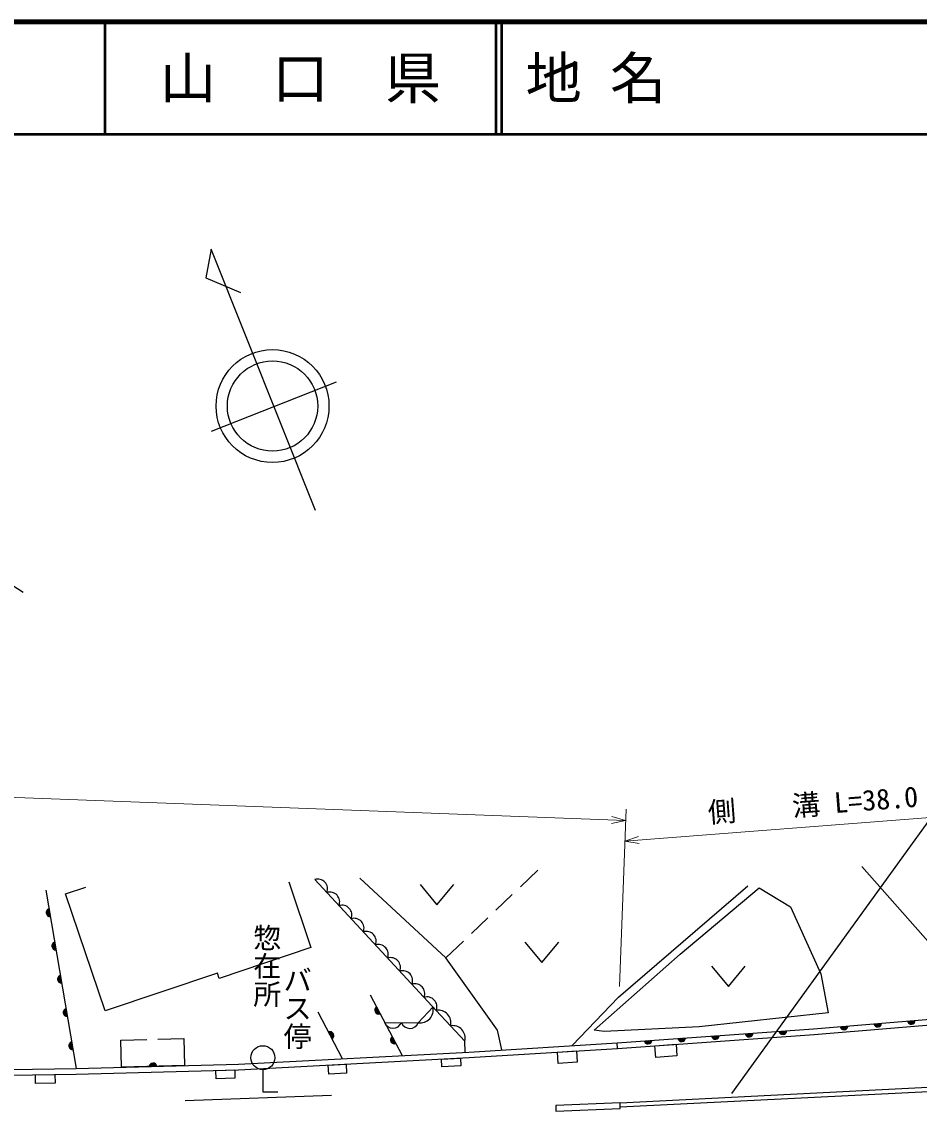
# Model space of a CAD drawing. Units: millimetres, scale not verified. Extents: x 40000 to 680000, y 20000 to 380000.
# Drawn here: x 325617 to 405362, y 283173 to 380000 of the extents above; entities that cross this region are included whole.
import ezdxf
from ezdxf.enums import TextEntityAlignment as Align

# ---------------------------------------------------------------- set-up
doc = ezdxf.new("R2010")
doc.units = ezdxf.units.MM
doc.header["$LTSCALE"] = 1000
for name, color, linetype, lineweight in [('M-BGD', 7, 'Continuous', 25), ('M-STR-HTXT', 7, 'Continuous', 13), ('M-STR-STRC', 7, 'Continuous', 25), ('M-TTL', 2, 'Continuous', 140), ('M-TTL-LINE', 7, 'Continuous', 50)]:
    doc.layers.add(name, color=color, linetype=linetype, lineweight=lineweight)
doc.layers.add('M-TTL-TXT', color=7, linetype='Continuous')
doc.styles.add('@ＭＳ ゴシック', font='')
doc.styles.add('ＭＳ ゴシック', font='')
doc.styles.get('@ＭＳ ゴシック').set_extended_font_data('@MS Gothic')
doc.styles.get('ＭＳ ゴシック').set_extended_font_data('MS Gothic')

msp = doc.modelspace()

# ---------------------------------------------------------------- linework, layer by layer
at = {"layer": 'M-BGD'}
for p, q in [((342459, 359800), (341959, 357249)), ((351704, 336572), (342459, 359800)), ((341959, 357249), (345053, 355954)), ((342470, 343603), (353585, 347987)), ((369918, 303115), (371466, 304594)), ((400263, 304914), (406370, 298012)), ((329512, 302490), (331315, 303099)), ((349339, 303559), (351304, 297733)), ((361010, 303329), (362510, 301529)), ((362510, 301529), (364010, 303329)), ((327740, 302828), (330438, 286966)), ((333022, 292085), (329512, 302490)), ((367749, 301042), (369195, 302424)), ((365580, 298970), (367026, 300352)), ((363309, 296800), (364857, 298279)), ((351304, 297733), (343150, 294982)), ((370328, 298196), (371828, 296396)), ((371828, 296396), (373328, 298196)), ((342993, 295449), (333022, 292085)), ((343150, 294982), (342993, 295449)), ((386910, 296064), (388410, 294264)), ((388410, 294264), (389910, 296064)), ((356565, 293505), (359407, 288121)), ((354117, 287842), (351964, 291980)), ((334413, 289473), (336714, 289535)), ((337713, 289562), (340015, 289624)), ((334477, 287075), (334413, 289473)), ((378565, 288758), (378532, 289257)), ((347043, 286868), (347043, 284905)), ((347043, 284905), (348356, 284905)), ((340139, 284117), (353129, 284612))]:
    msp.add_line(p, q, dxfattribs=at)
for points in [[(247691, 334238), (252885, 334238), (252885, 331535), (255763, 331535), (255763, 334238), (270468, 334238), (270468, 335326), (271872, 335326), (271872, 334203), (313863, 334203), (313863, 335343), (316390, 335343), (325725, 329307)], [(365009, 288416), (364988, 289402), (362449, 292128), (351644, 303770)], [(368277, 288617), (367881, 290364), (363309, 296800), (355668, 303895)], [(374531, 289007), (378647, 293303), (390121, 303218)], [(191770, 293094), (218591, 290883), (242034, 289093), (258474, 287734), (265623, 287477), (284416, 286714), (298042, 286173), (314924, 286220), (330448, 286466), (344884, 286855), (365377, 287935), (378565, 288758), (396019, 289987), (416391, 291674)], [(357858, 291055), (360839, 291025), (362160, 292440)], [(378532, 289257), (395977, 290485), (416345, 292171)], [(340015, 289624), (340079, 287226), (334477, 287075)], [(307541, 286700), (314920, 286720), (330438, 286966), (344865, 287355), (365348, 288434), (378532, 289257)], [(378777, 283922), (405578, 285272), (425911, 286272)], [(378796, 283550), (405597, 284901), (425929, 285901)]]:
    msp.add_lwpolyline(points, dxfattribs=at)
for points in [[(376486, 290384), (384134, 297145), (391149, 303041), (393925, 301341), (396609, 295386), (397264, 291923), (385797, 290658), (377354, 290253)], [(381884, 288992), (383756, 289123), (383829, 288090), (381956, 287958)], [(362904, 287805), (364607, 287894), (364644, 287205), (362940, 287115)], [(373214, 288424), (374906, 288530), (374969, 287521), (373277, 287415)], [(342866, 286801), (344541, 286846), (344561, 286106), (342886, 286061)], [(352852, 287275), (354438, 287359), (354480, 286560), (352894, 286477)], [(326824, 286409), (328564, 286436), (328577, 285656), (326837, 285628)], [(373080, 283173), (378799, 283423), (378777, 283922), (373058, 283672)]]:
    msp.add_lwpolyline(points, close=True, dxfattribs=at)
for centre, radius in [((347898, 345846), 5016), ((347898, 345846), 4013), ((347043, 287932), 1065)]:
    msp.add_circle(centre, radius, dxfattribs=at)
for centre, radius, start, end in [((351905, 302929), 881, 338.47844, 107.2536), ((352986, 301765), 881, 338.47844, 107.2536), ((328136, 300821), 354, 108.4484, 270.85358), ((354066, 300601), 881, 338.47844, 107.2536), ((328136, 300821), 283, 110.67244, 268.62954), ((328136, 300821), 212, 114.41877, 264.88321), ((328136, 300821), 142, 122.1305, 257.17148), ((328136, 300821), 100, 132.44816, 246.85382), ((355147, 299436), 881, 338.47844, 107.2536), ((356227, 298272), 881, 338.47844, 107.2536), ((328639, 297864), 354, 108.4484, 270.85358), ((328639, 297864), 283, 110.67244, 268.62954), ((328639, 297864), 212, 114.41877, 264.88321), ((328639, 297864), 142, 122.1305, 257.17148), ((328639, 297864), 100, 132.44816, 246.85382), ((357308, 297108), 881, 338.47844, 107.2536), ((358389, 295944), 881, 338.47844, 107.2536), ((359469, 294780), 881, 338.47844, 107.2536), ((329142, 294906), 354, 108.4484, 270.85358), ((329142, 294906), 283, 110.67244, 268.62954), ((329142, 294906), 212, 114.41877, 264.88321), ((329142, 294906), 142, 122.1305, 257.17148), ((329142, 294906), 100, 132.44816, 246.85382), ((360550, 293615), 881, 338.47844, 107.2536), ((357334, 292165), 354, 126.62163, 289.02681), ((360997, 292201), 1187, 262.33196, 11.59934), ((361630, 292451), 881, 338.47844, 107.2536), ((329645, 291949), 354, 108.4484, 270.85358), ((329645, 291949), 283, 110.67244, 268.62954), ((329645, 291949), 212, 114.41877, 264.88321), ((329645, 291949), 142, 122.1305, 257.17148), ((329645, 291949), 100, 132.44816, 246.85382), ((357334, 292165), 283, 128.84567, 286.80277), ((357334, 292165), 212, 132.59199, 283.05644), ((357334, 292165), 142, 140.30372, 275.34471), ((357334, 292165), 100, 150.62138, 265.02705), ((362632, 291026), 1117, 346.49649, 99.43086), ((358606, 291353), 805, 201.70131, 337.13377), ((360097, 291338), 805, 201.70131, 337.13377), ((363902, 289663), 1117, 346.49649, 99.43086), ((398682, 290763), 354, 193.53084, 355.93602), ((398682, 290763), 283, 195.75488, 353.71198), ((398682, 290763), 212, 199.5012, 349.96565), ((398682, 290763), 142, 207.21293, 342.25392), ((398682, 290763), 100, 217.5306, 331.93626), ((401672, 291011), 354, 193.53084, 355.93602), ((401672, 291011), 283, 195.75488, 353.71198), ((401672, 291011), 212, 199.5012, 349.96565), ((401672, 291011), 142, 207.21293, 342.25392), ((401672, 291011), 100, 217.5306, 331.93626), ((404662, 291258), 354, 193.53084, 355.93602), ((404662, 291258), 283, 195.75488, 353.71198), ((404662, 291258), 212, 199.5012, 349.96565), ((404662, 291258), 142, 207.21293, 342.25392), ((404662, 291258), 100, 217.5306, 331.93626), ((352993, 289886), 354, 306.29331, 108.69849), ((352993, 289886), 283, 308.51735, 106.47445), ((352993, 289886), 212, 312.26367, 102.72812), ((352993, 289886), 142, 319.9754, 95.01639), ((352993, 289886), 100, 330.29306, 84.69873), ((358734, 289512), 354, 126.62163, 289.02681), ((358734, 289512), 283, 128.84567, 286.80277), ((358734, 289512), 212, 132.59199, 283.05644), ((358734, 289512), 142, 140.30372, 275.34471), ((358734, 289512), 100, 150.62138, 265.02705), ((384259, 289714), 354, 192.82433, 355.22951), ((384259, 289714), 283, 195.04837, 353.00547), ((384259, 289714), 212, 198.79469, 349.25914), ((384259, 289714), 142, 206.50642, 341.54741), ((384259, 289714), 100, 216.82409, 331.22975), ((387251, 289925), 354, 192.82433, 355.22951), ((387251, 289925), 283, 195.04837, 353.00547), ((387251, 289925), 212, 198.79469, 349.25914), ((387251, 289925), 142, 206.50642, 341.54741), ((387251, 289925), 100, 216.82409, 331.22975), ((390244, 290136), 354, 192.82433, 355.22951), ((390244, 290136), 283, 195.04837, 353.00547), ((390244, 290136), 212, 198.79469, 349.25914), ((390244, 290136), 142, 206.50642, 341.54741), ((390244, 290136), 100, 216.82409, 331.22975), ((393236, 290346), 354, 192.82433, 355.22951), ((393236, 290346), 283, 195.04837, 353.00547), ((393236, 290346), 212, 198.79469, 349.25914), ((393236, 290346), 142, 206.50642, 341.54741), ((393236, 290346), 100, 216.82409, 331.22975), ((330148, 288991), 354, 108.4484, 270.85358), ((330148, 288991), 283, 110.67244, 268.62954), ((330148, 288991), 212, 114.41877, 264.88321), ((330148, 288991), 142, 122.1305, 257.17148), ((330148, 288991), 100, 132.44816, 246.85382), ((381266, 289504), 354, 192.82433, 355.22951), ((381266, 289504), 283, 195.04837, 353.00547), ((381266, 289504), 212, 198.79469, 349.25914), ((381266, 289504), 142, 206.50642, 341.54741), ((381266, 289504), 100, 216.82409, 331.22975), ((337280, 287096), 354, 10.3418, 172.74698), ((337280, 287096), 283, 12.56584, 170.52294), ((337280, 287096), 212, 16.31217, 166.77662), ((337280, 287096), 142, 24.0239, 159.06489), ((337280, 287096), 100, 34.34156, 148.74723)]:
    msp.add_arc(centre, radius, start, end, dxfattribs=at)
at = {"layer": 'M-STR-HTXT'}
for p, q in [((379277, 309013), (69217, 320705)), ((378721, 294253), (379315, 310013)), ((379208, 307176), (414981, 309934)), ((379277, 309013), (378016, 308748)), ((379277, 309013), (378040, 309373)), ((379208, 307176), (380430, 307584)), ((379208, 307176), (380478, 306961))]:
    msp.add_line(p, q, dxfattribs=at)
at = {"layer": 'M-STR-STRC'}
msp.add_line((388726, 284733), (416584, 323373), dxfattribs=at)
at = {"layer": 'M-TTL'}
msp.add_line((680000, 380000), (40000, 380000), dxfattribs=at)
at = {"layer": 'M-TTL-LINE'}
for p, q in [((333000, 380000), (333000, 370000)), ((367750, 380000), (367750, 370000)), ((368250, 380000), (368250, 370000)), ((40000, 370000), (680000, 370000))]:
    msp.add_line(p, q, dxfattribs=at)

# ---------------------------------------------------------------- texts
at = {"layer": 'M-BGD', "style": '@ＭＳ ゴシック'}
for s, p in [('惣在所', (345936, 299850)), ('バス停', (348631, 296096))]:
    msp.add_text(s, height=1833, rotation=270, dxfattribs=at).set_placement(p, align=Align.BOTTOM_LEFT)
at = {"layer": 'M-STR-HTXT', "style": 'ＭＳ ゴシック'}
msp.add_text('側\u3000\u3000溝 L=38.0', height=1833, rotation=4.408, dxfattribs=at).set_placement((396034, 308975), align=Align.BOTTOM_CENTER)
at = {"layer": 'M-TTL-TXT', "style": 'ＭＳ ゴシック'}
msp.add_text('山\u3000口\u3000県', height=3666, dxfattribs=at).set_placement((350375, 375000), align=Align.MIDDLE_CENTER)
msp.add_text('地 名', height=3666, dxfattribs=at).set_placement((370380, 375000), align=Align.MIDDLE_LEFT)

doc.saveas('drawing.dxf')
